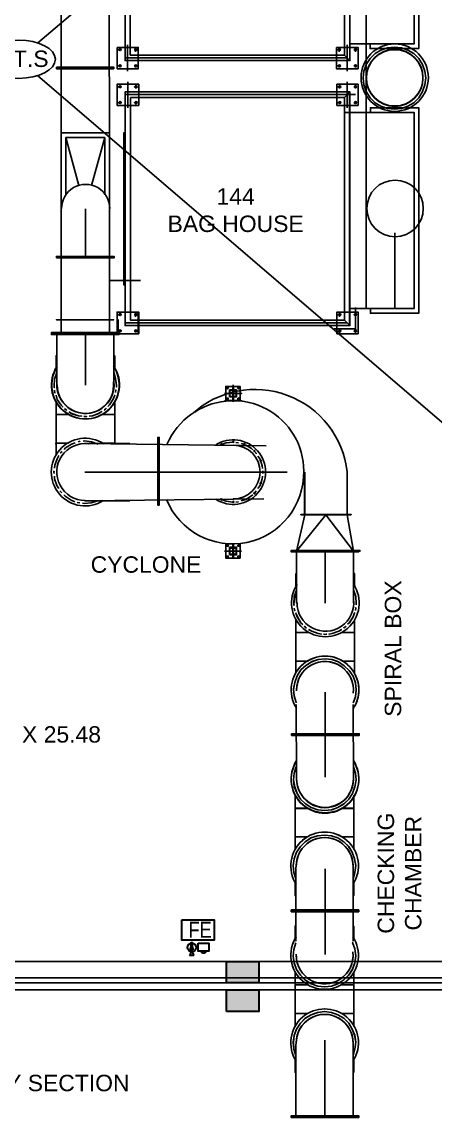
# Model space of a CAD drawing. Header units: metres. Extents: x -488 to 4759, y 38 to 2071.
# Drawn here: x 1133.59 to 1139.38, y 152.42 to 167.75 of the extents above; entities that cross this region are included whole.
import ezdxf
from ezdxf.lldxf.tags import DXFTag

# ---------------------------------------------------------------- set-up
doc = ezdxf.new("R2010")
doc.units = ezdxf.units.M
doc.header["$MEASUREMENT"] = 0
doc.layers.add('BLK_1_FLR_0_BLT_UP_AREA_DEDUCT', color=1, linetype='Continuous', plot=False)
doc.layers.add('WORKSHOP_AREA', color=1, linetype='Continuous', plot=False)
doc.layers.add('BLK_1_FLR_0_CARPET_AREA', color=10, linetype='Continuous')
doc.layers.add('BLK_1_FLR_0_REGULAR_ROOM', color=117, linetype='Continuous')
doc.styles.add('ARIAL', font='arial.ttf', dxfattribs={"height": 0.8})
doc.styles.add('sa1', font='', dxfattribs={"height": 72})
doc.styles.add('SH', font='swissc.ttf', dxfattribs={"height": 10})
doc.styles.get('sa1').set_extended_font_data('Abadi MT Condensed Light')
tags = doc.linetypes.add('00$1$HIDDEN', pattern=[0.375, 0.25, -0.125]).pattern_tags.tags
tags[6:7] = [DXFTag(74, 4), DXFTag(75, 0), DXFTag(340, '0'), DXFTag(46, 1.0), DXFTag(50, 0.0), DXFTag(44, 0.0), DXFTag(45, 0.0)]
tags[4:5] = [DXFTag(74, 4), DXFTag(75, 0), DXFTag(340, '0'), DXFTag(46, 1.0), DXFTag(50, 0.0), DXFTag(44, 0.0), DXFTag(45, 0.0)]

# ---------------------------------------------------------------- blocks, each defined once
blk = doc.blocks.new('rghfhgh')
at = {"color": 0, "lineweight": 30}
for p, q in [((15101.258, 2367.846), (15101.236, 2367.801)), ((15101.258, 2367.909), (15101.258, 2367.846)), ((15101.274, 2367.909), (15101.274, 2367.846)), ((15101.274, 2367.846), (15101.296, 2367.801))]:
    blk.add_line(p, q, dxfattribs=at)
at = {"color": 0, "lineweight": 30, "ltscale": 0.1}
blk.add_line((15101.296, 2367.801), (15101.236, 2367.801), dxfattribs=at)
blk.add_lwpolyline([(15101.129, 2368.303), (15101.581, 2368.303), (15101.581, 2368.016), (15101.129, 2368.016)], close=True, dxfattribs=at)
at = {"color": 0, "lineweight": 30}
for points in [[(15101.274, 2367.909), (15101.258, 2367.909), (15101.258, 2367.985), (15101.274, 2367.985)], [(15101.359, 2367.974), (15101.507, 2367.974), (15101.507, 2367.864), (15101.359, 2367.864)], [(15101.281, 2367.879), (15101.252, 2367.879), (15101.252, 2367.909), (15101.281, 2367.909)]]:
    blk.add_lwpolyline(points, close=True, dxfattribs=at)
blk.add_circle((15101.269, 2367.915), 0.0611, dxfattribs=at)
blk.add_arc((15101.434, 2367.883), 0.0446, 204.8747, 335.1253, dxfattribs=at)
at = {"color": 0, "lineweight": 30, "style": 'SH'}
blk.add_text('FE', height=0.2239, dxfattribs=at).set_placement((15101.221, 2368.05))

msp = doc.modelspace()

# ---------------------------------------------------------------- hatches: boundary and pattern name
at = {"lineweight": 30}
h = msp.add_hatch(color=256, dxfattribs=at)
h.dxf.hatch_style = 1
h.paths.add_polyline_path([(1136.45758, 154.29157), (1136.90758, 154.29157), (1136.90758, 154.59157), (1136.45758, 154.59157)])
h = msp.add_hatch(color=256, dxfattribs=at)
h.dxf.hatch_style = 1
h.paths.add_polyline_path([(1136.45758, 153.89157), (1136.90758, 153.89157), (1136.90758, 154.19157), (1136.45758, 154.19157)])

# ---------------------------------------------------------------- linework, layer by layer
at = {"linetype": '00$1$HIDDEN', "lineweight": -2, "ltscale": 2}
for p, q in [((1133.80771, 167.45863), (1148.60717, 180.00157)), ((1133.80557, 167.00055), (1148.37717, 154.51657))]:
    msp.add_line(p, q, dxfattribs=at)
for p, q in [((1118.89717, 154.59157), (1145.37867, 154.59157)), ((1145.37867, 154.35957), (1118.89717, 154.35957))]:
    msp.add_line(p, q)
at = {"linetype": '00$1$HIDDEN', "lineweight": -2, "ltscale": 3}
for p, q in [((1117.85909, 154.29157), (1193.21732, 154.29157)), ((1117.85909, 154.19157), (1193.21732, 154.19157))]:
    msp.add_line(p, q, dxfattribs=at)
for points in [[(1138.18867, 170.47998), (1135.03433, 170.47998), (1135.03433, 167.21134), (1138.18867, 167.21134), (1138.11279, 167.28723), (1135.1048, 167.28723), (1135.1048, 170.40409), (1138.11279, 170.40409)], [(1138.11279, 167.28723), (1138.11279, 170.40409), (1138.18867, 170.47998), (1138.18867, 167.21134)], [(1138.18867, 170.44746), (1138.18867, 167.24386)], [(1138.41634, 166.96741), (1138.41092, 170.19811)], [(1134.13609, 168.84295), (1134.13609, 165.01598), (1134.13609, 163.38979)], [(1134.80825, 168.84295), (1134.81367, 165.13523), (1134.81367, 163.38979), (1134.13609, 163.38979), (1134.13609, 163.58493)], [(1138.47055, 167.44442), (1138.47055, 167.37938), (1139.15355, 167.37938), (1139.15355, 168.63696)], [(1138.18867, 167.44442), (1139.0885, 167.44442), (1139.0885, 168.55565)], [(1135.06685, 167.06498), (1135.06685, 167.43358)], [(1138.15073, 167.06498), (1138.15073, 167.43358)], [(1138.37298, 166.96741), (1138.38382, 167.06498), (1138.41634, 167.15713), (1138.47055, 167.23844), (1138.54102, 167.30891), (1138.62233, 167.35769), (1138.71448, 167.39022), (1138.81205, 167.40106), (1138.90962, 167.39022), (1139.00177, 167.35769), (1139.08308, 167.30891), (1139.15355, 167.23844), (1139.20775, 167.15713), (1139.24028, 167.06498), (1139.25112, 166.96741), (1139.24028, 166.86984), (1139.20775, 166.77768), (1139.15355, 166.69095), (1139.08308, 166.62049), (1139.00177, 166.5717), (1138.90962, 166.53918), (1138.81205, 166.52834), (1138.71448, 166.53918), (1138.62233, 166.5717), (1138.54102, 166.62049), (1138.47055, 166.69095), (1138.41634, 166.77768), (1138.38382, 166.86984), (1138.37298, 166.96741)], [(1138.41634, 163.73671), (1138.41634, 166.96741), (1138.41634, 167.49863)], [(1134.9205, 167.39564), (1135.21863, 167.39564), (1135.21863, 167.0975), (1134.9205, 167.0975), (1134.9205, 167.39564)], [(1134.98171, 167.36311), (1134.93834, 167.36311)], [(1138.15073, 167.24928), (1135.03433, 167.24928)], [(1135.159, 167.36311), (1135.20237, 167.36311)], [(1135.18069, 167.3848), (1135.18069, 167.33601)], [(1137.99895, 167.39564), (1138.30251, 167.39564), (1138.30251, 167.0975), (1137.99895, 167.0975), (1137.99895, 167.39564)], [(1138.05858, 167.36311), (1138.01521, 167.36311)], [(1138.0369, 167.3848), (1138.0369, 167.33601)], [(1138.24288, 167.36311), (1138.28625, 167.36311)], [(1138.26456, 167.3848), (1138.26456, 167.33601)], [(1134.8733, 167.10834), (1134.07104, 167.10834)], [(1134.98171, 167.13545), (1134.93834, 167.13545)], [(1135.159, 167.13545), (1135.20237, 167.13545)], [(1135.18069, 167.11376), (1135.18069, 167.15713)], [(1138.05858, 167.13545), (1138.01521, 167.13545)], [(1138.0369, 167.11376), (1138.0369, 167.15713)], [(1138.24288, 167.13545), (1138.28625, 167.13545)], [(1138.26456, 167.11376), (1138.26456, 167.15713)], [(1134.9205, 166.58254), (1135.22405, 166.58254), (1135.22405, 166.88068), (1134.9205, 166.88068), (1134.9205, 166.58254)], [(1134.9205, 166.88068), (1135.22405, 166.88068), (1135.22405, 166.58254), (1134.9205, 166.58254), (1134.9205, 166.88068)], [(1135.07227, 166.9132), (1135.07227, 166.55002)], [(1138.00437, 166.58254), (1138.30251, 166.58254), (1138.30251, 166.88068), (1138.00437, 166.88068), (1138.00437, 166.58254)], [(1138.064, 166.84273), (1138.01521, 166.84273)], [(1138.04232, 166.86984), (1138.04232, 166.82105)], [(1138.15073, 166.9132), (1138.15073, 166.55002)], [(1138.24288, 166.84273), (1138.28625, 166.84273)], [(1138.26456, 166.86984), (1138.26456, 166.82105)], [(1138.11279, 166.69638), (1138.18867, 166.77226), (1135.03433, 166.77226), (1135.03433, 163.4982), (1138.18867, 163.4982), (1138.18867, 166.77226)], [(1138.26456, 166.73432), (1135.03433, 166.73432)], [(1138.04232, 166.5988), (1138.04232, 166.64217)], [(1138.18325, 166.76142), (1138.18325, 163.50904)], [(1138.18867, 166.73974), (1138.18867, 163.53072)], [(1138.26456, 166.5988), (1138.26456, 166.64217)], [(1138.064, 166.62049), (1138.01521, 166.62049)], [(1138.18867, 163.73671), (1139.0885, 163.73671), (1139.0885, 165.13523), (1139.0885, 166.48497), (1138.11279, 166.48497)], [(1138.24288, 166.62049), (1138.28625, 166.62049)], [(1138.47597, 163.73671), (1138.47597, 163.67166), (1139.15355, 163.67166), (1139.15355, 165.13523), (1139.15355, 166.55002), (1138.47597, 166.55002), (1138.47597, 166.48497)], [(1134.81367, 165.13523), (1134.81367, 166.19768), (1134.13609, 166.19768), (1134.13609, 165.01598)], [(1135.01265, 164.06737), (1135.03433, 164.06737), (1135.03433, 166.19768), (1135.01265, 166.19768)], [(1135.01423, 166.19768), (1135.01423, 164.06737)], [(1135.02349, 166.19768), (1135.02349, 164.06737)], [(1134.20114, 166.13263), (1134.20114, 165.33037)], [(1134.56432, 165.46047), (1134.74862, 166.13263), (1134.20114, 166.13263), (1134.38544, 165.46047)], [(1134.74862, 166.13263), (1134.74862, 165.33037)], [(1134.47759, 164.46849), (1134.47759, 165.13523)], [(1138.81747, 163.73671), (1138.81747, 164.79915)], [(1134.87872, 164.45765), (1134.07104, 164.45765)], [(1135.25115, 164.13241), (1134.81208, 164.13241)], [(1137.96643, 163.45483), (1138.26456, 163.45483), (1138.26456, 163.75297)], [(1134.5589, 163.57951), (1134.47217, 163.57951), (1134.8733, 163.57951), (1134.07104, 163.57951), (1134.51553, 163.57951)], [(1134.93834, 163.58493), (1134.93834, 163.38979)], [(1138.11279, 163.57409), (1135.11022, 163.57409)], [(1135.159, 163.64998), (1135.20237, 163.64998)], [(1135.18069, 163.67166), (1135.18069, 163.62287)], [(1138.04232, 163.62829), (1138.04232, 163.67166), (1138.04232, 163.62287)], [(1138.26456, 163.62829), (1138.26456, 163.67166), (1138.26456, 163.62287)], [(1134.94376, 163.39521), (1134.94376, 163.41689)], [(1135.159, 163.42231), (1135.20237, 163.42231)], [(1135.18069, 163.40063), (1135.18069, 163.44399)], [(1138.04232, 163.44941), (1138.04232, 163.40063), (1138.04232, 163.44399)], [(1138.26456, 163.44941), (1138.26456, 163.40063), (1138.26456, 163.44399)], [(1134.9476, 163.37352), (1133.99899, 163.37352), (1133.99899, 163.40063), (1134.9476, 163.40063), (1134.9476, 163.37352), (1134.9476, 163.38979), (1133.99899, 163.38979)], [(1134.8733, 162.66342), (1134.8733, 163.38979), (1134.07646, 163.38979), (1134.07646, 162.66342)], [(1134.07646, 163.38979), (1134.8733, 163.38979)], [(1134.47759, 163.38979), (1134.47759, 162.66342)], [(1134.06562, 162.89651), (1134.06562, 163.07539), (1134.07646, 163.07539)], [(1134.8733, 163.07539), (1134.88956, 163.07539), (1134.88956, 162.89651)], [(1134.8733, 162.8423), (1134.9004, 162.75015), (1134.91124, 162.658), (1134.91124, 162.63632), (1134.91124, 162.658), (1134.9004, 162.75557), (1134.8733, 162.84772)], [(1136.44528, 162.44659), (1136.44528, 162.64716), (1136.64584, 162.64716), (1136.64584, 162.44659)], [(1136.44528, 162.64716), (1136.64584, 162.64716)], [(1136.54827, 162.66884), (1136.54827, 162.43033)], [(1134.06562, 162.51706), (1134.08188, 162.46286), (1134.13609, 162.38155), (1134.15777, 162.35986), (1134.13609, 162.38155), (1134.08188, 162.46286), (1134.06562, 162.52248)], [(1136.59706, 162.54959), (1136.59706, 162.59837), (1136.49949, 162.59837), (1136.49949, 162.54959), (1136.50491, 162.54417), (1136.50491, 162.51164), (1136.50491, 162.50622), (1136.51033, 162.50622), (1136.58622, 162.50622), (1136.59164, 162.50622), (1136.59164, 162.51164), (1136.59164, 162.54417), (1136.59164, 162.54959), (1136.59706, 162.54959)], [(1136.54285, 162.45201), (1136.54285, 162.64174), (1136.55369, 162.64174), (1136.55369, 162.45201), (1136.54285, 162.45201)], [(1134.23908, 162.25145), (1134.06562, 162.25145), (1134.06562, 162.42491)], [(1134.88956, 162.42491), (1134.88956, 162.25145), (1134.71068, 162.25145)], [(1136.4236, 162.44117), (1136.4236, 162.43575)], [(1136.42598, 162.44422), (1136.55103, 162.45201), (1136.67608, 162.4442)], [(1136.47238, 162.48996), (1136.47238, 162.45743)], [(1136.62416, 162.48996), (1136.62416, 162.45743)], [(1134.06562, 161.6877), (1134.06562, 162.25145)], [(1134.21198, 162.31108), (1134.20656, 162.3165), (1134.18488, 162.33818)], [(1134.2174, 162.31108), (1134.20656, 162.3165), (1134.18488, 162.33276)], [(1134.46133, 162.22435), (1134.47759, 162.22435), (1134.49385, 162.22435), (1134.47759, 162.22435), (1134.45591, 162.22435)], [(1134.73778, 162.3165), (1134.74862, 162.3165), (1134.76488, 162.33818), (1134.74862, 162.3165), (1134.73778, 162.31108)], [(1134.88956, 161.85032), (1134.88956, 162.25145)], [(1134.44348, 161.87743), (1134.46516, 161.88285), (1134.56273, 161.87201), (1134.65488, 161.83948)], [(1135.5134, 161.93163), (1135.5134, 160.98302), (1135.49171, 160.98302), (1135.49171, 161.93163), (1135.5134, 161.93163), (1135.50256, 161.93163), (1135.50256, 160.98302), (1135.50256, 161.93163), (1135.49171, 161.93163), (1135.5134, 161.93163), (1135.5134, 160.98302), (1135.49171, 160.98302), (1135.49171, 161.93163)], [(1134.23749, 161.85032), (1134.06403, 161.85032), (1134.06403, 161.83948)], [(1134.06562, 161.83948), (1134.06562, 161.85032), (1134.23908, 161.85032)], [(1134.12366, 161.70939), (1134.12908, 161.71481), (1134.15076, 161.73649)], [(1134.17787, 161.76359), (1134.19955, 161.78528), (1134.28086, 161.83948), (1134.33507, 161.85574)], [(1134.37301, 161.87201), (1134.40553, 161.87743)], [(1135.09938, 161.8449), (1134.47058, 161.8449), (1137.01164, 161.81395)], [(1136.36397, 161.82322), (1136.4507, 161.85574), (1136.54285, 161.86659), (1136.54827, 161.86659)], [(1136.39107, 161.82322), (1136.38023, 161.8449)], [(1136.54827, 161.85574), (1136.54827, 161.87743)], [(1136.58622, 161.86116), (1136.62416, 161.85574)], [(1136.66211, 161.8449), (1136.72715, 161.82322), (1136.80846, 161.77443), (1136.82473, 161.75817)], [(1136.70547, 161.82322), (1136.71089, 161.8449)], [(1136.83557, 161.73649), (1136.85183, 161.74733)], [(1136.85183, 161.73107), (1136.87351, 161.70939), (1136.87351, 161.70397)], [(1134.04235, 161.5034), (1134.04777, 161.54135), (1134.0803, 161.6335), (1134.10198, 161.67686)], [(1136.89519, 161.67144), (1136.92772, 161.62808), (1136.95482, 161.53593), (1136.96024, 161.49798)], [(1136.92772, 161.60097), (1136.94398, 161.61181)], [(1134.03693, 161.42751), (1134.03151, 161.4492), (1134.03693, 161.46546)], [(1137.30538, 161.44378), (1134.47058, 161.44378)], [(1136.95482, 161.44378), (1136.9765, 161.44378)], [(1136.96566, 161.46546), (1136.96566, 161.44378), (1136.96566, 161.42751)], [(1137.55358, 161.44378), (1137.55358, 160.8475), (1138.14985, 160.8475), (1138.14985, 161.44378), (1138.14985, 160.8475), (1137.54816, 160.8475), (1137.54816, 161.44378)], [(1134.10198, 161.21611), (1134.07487, 161.25947), (1134.04235, 161.35162), (1134.04235, 161.38957)], [(1136.96024, 161.38957), (1136.95482, 161.35162), (1136.92772, 161.25947), (1136.89519, 161.21611)], [(1136.92772, 161.28658), (1136.94398, 161.28116)], [(1134.14534, 161.15648), (1134.12366, 161.17816), (1134.11824, 161.18358)], [(1134.32965, 161.03181), (1134.27544, 161.05349), (1134.19413, 161.1077), (1134.17245, 161.12938)], [(1136.82473, 161.12938), (1136.80846, 161.11312), (1136.72715, 161.06433), (1136.66211, 161.04265)], [(1136.83557, 161.15648), (1136.85183, 161.14022)], [(1136.87351, 161.18358), (1136.85183, 161.15648)], [(1134.40011, 161.01554), (1134.36217, 161.02097)], [(1134.64946, 161.04265), (1134.55731, 161.01554), (1134.45974, 161.0047), (1134.43806, 161.01012)], [(1136.98101, 161.07331), (1134.47058, 161.04265), (1135.09938, 161.04265)], [(1136.54827, 161.02639), (1136.54285, 161.02639), (1136.4507, 161.03723), (1136.36397, 161.06975)], [(1136.39107, 161.06433), (1136.38023, 161.04807)], [(1136.54827, 161.03723), (1136.54827, 161.01554)], [(1136.62416, 161.03181), (1136.58622, 161.02639)], [(1136.70547, 161.06433), (1136.71089, 161.04807)], [(1138.19864, 160.8475), (1137.49938, 160.8475), (1137.49938, 160.85293), (1138.19864, 160.85293), (1138.19864, 160.8475)], [(1137.5048, 160.8475), (1138.20406, 160.8475), (1138.20406, 160.85293), (1137.5048, 160.85293), (1137.5048, 160.8475)], [(1136.4236, 160.44638), (1136.4236, 160.4518)], [(1136.64584, 160.44638), (1136.64584, 160.24039), (1136.44528, 160.24039), (1136.44528, 160.44638)], [(1136.45612, 160.41385), (1136.48865, 160.41385)], [(1136.47238, 160.39759), (1136.47238, 160.43012)], [(1136.55369, 160.44096), (1136.55369, 160.25123), (1136.54285, 160.25123), (1136.54285, 160.44096), (1136.55369, 160.44096)], [(1136.635, 160.41385), (1136.6079, 160.41385)], [(1136.62416, 160.39759), (1136.62416, 160.43012)], [(1136.67295, 160.44638), (1136.67295, 160.4518)], [(1138.31247, 160.32712), (1137.36386, 160.32712), (1137.36386, 160.34881), (1138.31247, 160.34881), (1138.31247, 160.32712), (1138.31247, 160.33796), (1137.36386, 160.33796)], [(1137.38012, 160.33796), (1138.32873, 160.33796), (1138.32873, 160.34881), (1137.38012, 160.34881), (1137.38012, 160.33796)], [(1136.42902, 160.33796), (1136.66753, 160.33796)], [(1136.45612, 160.26208), (1136.48865, 160.26208)], [(1136.47238, 160.27834), (1136.47238, 160.25123)], [(1136.635, 160.26208), (1136.6079, 160.26208)], [(1136.62416, 160.27834), (1136.62416, 160.25123)], [(1137.43975, 160.33796), (1138.23658, 160.33796)], [(1138.23658, 159.6116), (1138.23658, 160.33796), (1137.43975, 160.33796), (1137.43975, 159.6116)], [(1137.84088, 160.33796), (1137.84088, 159.6116)], [(1137.42891, 159.84469), (1137.42891, 160.02357), (1137.43975, 160.02357)], [(1138.23658, 160.02357), (1138.25285, 160.02357), (1138.25285, 159.84469)], [(1137.4018, 159.57907), (1137.4018, 159.60076), (1137.40723, 159.69833), (1137.43975, 159.79048), (1137.41265, 159.69833), (1137.4018, 159.60076), (1137.40723, 159.57907)], [(1138.25285, 159.75796), (1138.25285, 159.75254)], [(1137.52106, 159.31346), (1137.49938, 159.33515), (1137.44517, 159.41646), (1137.42891, 159.47066), (1137.45059, 159.41646), (1137.49938, 159.33515), (1137.52648, 159.30804)], [(1137.60237, 159.19963), (1137.42891, 159.19963), (1137.42891, 159.37309)], [(1137.57527, 159.25926), (1137.56984, 159.26468), (1137.54816, 159.28636), (1137.56984, 159.26468), (1137.58069, 159.25926)], [(1138.25285, 159.37851), (1138.25285, 159.19963), (1138.07396, 159.19963)], [(1138.12817, 159.28636), (1138.11191, 159.2701), (1138.10107, 159.26468), (1138.11191, 159.2701), (1138.13359, 159.28636)], [(1137.42891, 158.63588), (1137.42891, 159.19963)], [(1137.61321, 159.243), (1137.65115, 159.21589), (1137.74331, 159.18337), (1137.78667, 159.17795), (1137.74331, 159.18337), (1137.65115, 159.21589), (1137.60779, 159.243)], [(1137.85714, 159.17795), (1137.84088, 159.17253), (1137.81919, 159.17795)], [(1137.86256, 159.17795), (1137.84088, 159.17253), (1137.82461, 159.17795)], [(1138.06854, 159.243), (1138.0306, 159.21589), (1137.93845, 159.18337), (1137.89508, 159.17795), (1137.93845, 159.18337), (1138.0306, 159.21589), (1138.07396, 159.243)], [(1137.98723, 159.19963), (1137.98181, 159.19963)], [(1138.25285, 158.7985), (1138.25285, 159.19963)], [(1138.07396, 158.7985), (1138.25285, 158.7985), (1138.25285, 158.62504), (1138.25285, 158.7985), (1138.07938, 158.7985)], [(1137.84088, 157.17231), (1137.84088, 158.36485)], [(1137.43433, 158.19139), (1137.43975, 157.15063)], [(1138.23658, 157.13979), (1138.23116, 158.19139)], [(1138.31789, 157.75774), (1137.36928, 157.75774), (1137.36928, 157.77942), (1138.31789, 157.77942), (1138.31789, 157.75774), (1138.31789, 157.76858), (1137.36928, 157.76858), (1138.31789, 157.76858), (1138.31789, 157.77942), (1138.31789, 157.75774), (1137.36928, 157.75774), (1137.36928, 157.77942), (1138.31789, 157.77942)], [(1137.41807, 156.91754), (1137.41807, 156.33753)], [(1138.06854, 156.73866), (1138.242, 156.73866), (1138.242, 156.91212), (1138.242, 156.73324), (1138.06854, 156.73324)], [(1137.59153, 156.73324), (1137.41807, 156.73324), (1137.41807, 156.7495), (1137.41807, 156.73866), (1137.59153, 156.73866)], [(1138.242, 156.73866), (1138.242, 156.33753)], [(1137.41807, 156.15865), (1137.41807, 156.33753), (1137.59695, 156.33753)], [(1138.06854, 156.33753), (1138.242, 156.33753), (1138.242, 156.15865)], [(1137.42891, 155.9093), (1137.42891, 155.39976), (1137.42891, 154.87396)], [(1138.23116, 155.9093), (1138.23116, 155.39976), (1138.23116, 155.92556)], [(1137.84088, 154.68966), (1137.84088, 155.88762)], [(1137.42891, 155.51359), (1137.41807, 155.51359), (1137.41807, 155.69248)], [(1138.242, 155.68706), (1138.242, 155.51359), (1138.23116, 155.51359)], [(1138.31247, 155.28593), (1137.36386, 155.28593), (1137.36386, 155.31303), (1138.31247, 155.31303), (1138.31247, 155.28593), (1138.31247, 155.30219), (1137.36386, 155.30219), (1138.31247, 155.30219), (1138.31247, 155.31303), (1138.31247, 155.28593), (1137.36386, 155.28593), (1137.36386, 155.31303), (1138.31247, 155.31303)], [(1137.43975, 155.29677), (1138.23658, 155.30219), (1137.43975, 155.30219)], [(1138.23116, 154.87396), (1138.23116, 155.39976)], [(1137.41807, 154.90648), (1137.41807, 155.08536), (1137.42891, 155.08536)], [(1138.23116, 155.08536), (1138.242, 155.08536), (1138.242, 154.90648)], [(1138.242, 154.53246), (1138.242, 154.52704)], [(1137.59695, 154.26143), (1137.41807, 154.26143), (1137.41807, 154.44031)], [(1138.242, 154.44031), (1138.242, 154.26143), (1138.06854, 154.26143)], [(1137.41807, 153.69768), (1137.41807, 154.26143)], [(1138.242, 153.8603), (1138.242, 154.26143)], [(1137.41807, 153.68142), (1137.41807, 153.8603), (1137.59695, 153.8603)], [(1137.68368, 153.8603), (1137.6891, 153.8603)], [(1138.06854, 153.8603), (1138.242, 153.8603), (1138.242, 153.68142)], [(1137.41807, 153.58927), (1137.41807, 153.59469)], [(1137.83546, 152.42925), (1137.83546, 153.48628)], [(1137.41807, 153.30197), (1137.41807, 153.30739)], [(1137.42891, 153.43207), (1137.42891, 152.42925)], [(1138.23116, 153.43749), (1138.23116, 152.42925), (1138.23116, 153.44833)], [(1137.42891, 153.03636), (1137.41807, 153.03636), (1137.41807, 153.21524)], [(1138.242, 153.21524), (1138.242, 153.03636), (1138.23116, 153.03636)], [(1138.31247, 152.40215), (1137.36386, 152.40215), (1137.36386, 152.42925), (1138.31247, 152.42925), (1138.31247, 152.40215), (1138.31247, 152.41841), (1137.36386, 152.41841)]]:
    msp.add_lwpolyline(points)
for points in [[(1134.07104, 167.11919), (1134.8733, 167.11919), (1134.8733, 167.0975), (1134.07104, 167.0975)], [(1134.93834, 166.84273), (1134.98171, 166.84273)], [(1135.20779, 166.84273), (1135.16442, 166.84273)], [(1135.18611, 166.82105), (1135.18611, 166.86984)], [(1135.11022, 166.69638), (1135.11022, 163.57409), (1138.11279, 163.57409), (1138.18867, 163.4982), (1138.11279, 163.57409), (1138.11279, 166.69638)], [(1135.18611, 166.64217), (1135.18611, 166.5988)], [(1134.93834, 166.62049), (1134.98171, 166.62049)], [(1135.20779, 166.62049), (1135.16442, 166.62049)], [(1134.07104, 164.44681), (1134.07104, 164.46849), (1134.87872, 164.46849), (1134.87872, 164.44681)], [(1134.92049, 163.68792), (1134.92049, 163.38436), (1135.22405, 163.38436), (1135.22405, 163.68792), (1134.92049, 163.68792), (1134.92049, 163.38436), (1135.22405, 163.38436), (1135.22405, 163.68792), (1134.92049, 163.68792), (1135.21863, 163.68792), (1135.21863, 163.38436), (1134.92049, 163.38436)], [(1134.93834, 163.64998), (1134.98171, 163.64998)], [(1138.00437, 163.68792), (1138.00437, 163.38436), (1138.30251, 163.38436), (1138.30251, 163.68792), (1138.00437, 163.68792), (1138.30251, 163.68792), (1138.30251, 163.38436), (1138.00437, 163.38436)], [(1138.01521, 163.64998), (1138.064, 163.64998)], [(1138.28625, 163.64998), (1138.24288, 163.64998)], [(1134.93834, 163.42231), (1134.98171, 163.42231)], [(1135.03433, 163.53614), (1138.15073, 163.53614)], [(1138.01521, 163.42231), (1138.064, 163.42231)], [(1138.28625, 163.42231), (1138.24288, 163.42231)], [(1134.07646, 162.8423), (1134.04394, 162.75015), (1134.03852, 162.65258), (1134.03852, 162.6309), (1134.03852, 162.65258), (1134.04394, 162.75015)], [(1134.04394, 162.59295), (1134.04936, 162.55501)], [(1134.79199, 162.36528), (1134.81367, 162.38697), (1134.86788, 162.46828), (1134.88956, 162.52248), (1134.86788, 162.46828), (1134.81367, 162.38697)], [(1134.9004, 162.56043), (1134.90582, 162.59837)], [(1136.42902, 162.54959), (1136.66753, 162.54959)], [(1136.48865, 162.62547), (1136.45612, 162.62547)], [(1136.47238, 162.64174), (1136.47238, 162.60921)], [(1136.59706, 162.54959), (1136.59706, 162.5008), (1136.49949, 162.5008), (1136.49949, 162.54959), (1136.50491, 162.55501), (1136.50491, 162.58753), (1136.50491, 162.59295), (1136.51033, 162.59295), (1136.58622, 162.59295), (1136.59164, 162.59295), (1136.59164, 162.58753), (1136.59164, 162.55501), (1136.59164, 162.54959), (1136.59706, 162.54959), (1136.59706, 162.5008), (1136.49949, 162.5008), (1136.49949, 162.54959), (1136.50491, 162.55501), (1136.50491, 162.58753), (1136.50491, 162.59295), (1136.51033, 162.59295), (1136.58622, 162.59295), (1136.59164, 162.59295), (1136.59164, 162.58753), (1136.59164, 162.55501), (1136.59164, 162.54959), (1136.59706, 162.54959), (1136.59706, 162.59837), (1136.49949, 162.59837), (1136.49949, 162.54959), (1136.50491, 162.54417), (1136.50491, 162.51164), (1136.50491, 162.50622), (1136.51033, 162.50622), (1136.58622, 162.50622), (1136.59164, 162.50622), (1136.59164, 162.51164), (1136.59164, 162.54417), (1136.59164, 162.54959)], [(1136.6079, 162.62547), (1136.635, 162.62547)], [(1136.62416, 162.64174), (1136.62416, 162.60921)], [(1136.48865, 162.4737), (1136.45612, 162.4737)], [(1136.6079, 162.4737), (1136.635, 162.4737)], [(1134.2445, 162.2894), (1134.28787, 162.26229), (1134.38002, 162.23519), (1134.42338, 162.22977), (1134.38002, 162.23519), (1134.28787, 162.26771)], [(1134.5318, 162.22977), (1134.57516, 162.23519), (1134.66731, 162.26771), (1134.70526, 162.29482), (1134.66189, 162.26771), (1134.57516, 162.23519)], [(1134.70909, 161.85032), (1134.88797, 161.85032), (1134.88797, 161.8449), (1134.88797, 161.85032)], [(1135.50256, 161.05891), (1135.50256, 161.85574)], [(1138.14985, 160.8475), (1138.23658, 160.33796), (1137.85172, 160.8475), (1137.43975, 160.33796), (1137.55358, 160.8475)], [(1136.49949, 160.33796), (1136.49949, 160.39217), (1136.59706, 160.39217), (1136.59706, 160.33796), (1136.59164, 160.33796), (1136.59164, 160.33254), (1136.59164, 160.30002), (1136.59164, 160.2946), (1136.58622, 160.2946), (1136.51033, 160.2946), (1136.50491, 160.2946), (1136.50491, 160.30002), (1136.50491, 160.33254), (1136.49949, 160.33796), (1136.49949, 160.28918), (1136.59706, 160.28918), (1136.59706, 160.33796), (1136.59164, 160.34339), (1136.59164, 160.37591), (1136.59164, 160.38133), (1136.58622, 160.38133), (1136.51033, 160.38133), (1136.50491, 160.38133), (1136.50491, 160.37591), (1136.50491, 160.34339), (1136.49949, 160.34339)], [(1138.27453, 159.5845), (1138.27453, 159.60618), (1138.26911, 159.70375), (1138.23658, 159.7959), (1138.26911, 159.70375), (1138.27453, 159.60618)], [(1137.40723, 159.54113), (1137.41265, 159.50319)], [(1138.15527, 159.31346), (1138.18238, 159.33515), (1138.23116, 159.41646), (1138.25285, 159.47608), (1138.23116, 159.41646), (1138.17696, 159.33515)], [(1138.26369, 159.50861), (1138.26911, 159.54655)], [(1138.23116, 158.21307), (1138.26369, 158.2998), (1138.27453, 158.39738), (1138.26369, 158.49495), (1138.23116, 158.5871), (1138.17696, 158.66841), (1138.10649, 158.73346), (1138.02518, 158.78766), (1137.93845, 158.82019), (1137.84088, 158.83103), (1137.74331, 158.82019), (1137.65115, 158.79308), (1137.56984, 158.73888), (1137.49938, 158.67383), (1137.44517, 158.59252), (1137.41265, 158.50037), (1137.39638, 158.40822), (1137.40723, 158.31065), (1137.43433, 158.21849), (1137.40723, 158.31065), (1137.39638, 158.4028), (1137.41265, 158.50037), (1137.44517, 158.59252), (1137.49938, 158.67383), (1137.56984, 158.73888), (1137.65115, 158.78766), (1137.74331, 158.82019), (1137.84088, 158.83103), (1137.93303, 158.82019), (1138.02518, 158.78766), (1138.10649, 158.73346), (1138.17696, 158.66841), (1138.23116, 158.5871), (1138.26369, 158.49495), (1138.27453, 158.39738), (1138.26369, 158.2998)], [(1137.42891, 158.78766), (1137.42891, 158.7985), (1137.60237, 158.7985), (1137.42891, 158.7985)], [(1137.44517, 157.76858), (1138.242, 157.76858)], [(1137.43433, 157.31867), (1137.40723, 157.22652), (1137.39638, 157.13437), (1137.41265, 157.03679), (1137.44517, 156.94464), (1137.49396, 156.86333), (1137.56442, 156.79829), (1137.64573, 156.7495), (1137.73788, 156.71698), (1137.83546, 156.70614), (1137.93303, 156.71698), (1138.01976, 156.7495), (1138.10649, 156.79829), (1138.17154, 156.86333), (1138.22574, 156.94464), (1138.25827, 157.03679), (1138.27453, 157.13437), (1138.26369, 157.22652), (1138.23658, 157.31867), (1138.26369, 157.22652), (1138.27453, 157.13437), (1138.25827, 157.03679), (1138.22574, 156.94464), (1138.17154, 156.86333), (1138.10107, 156.79829), (1138.01976, 156.7495), (1137.92761, 156.71698), (1137.83546, 156.70614), (1137.73788, 156.71698), (1137.64573, 156.7495), (1137.56442, 156.79829), (1137.49396, 156.86333), (1137.44517, 156.94464), (1137.40723, 157.03679), (1137.39638, 157.13437), (1137.40723, 157.22652)], [(1138.23116, 155.74668), (1138.25827, 155.83883), (1138.26911, 155.9364), (1138.25285, 156.02856), (1138.22032, 156.12071), (1138.17154, 156.20202), (1138.10107, 156.26706), (1138.01976, 156.32127), (1137.92761, 156.34837), (1137.83004, 156.35921), (1137.73246, 156.34837), (1137.64573, 156.32127), (1137.559, 156.26706), (1137.49396, 156.20202), (1137.43975, 156.12071), (1137.40723, 156.02856), (1137.39096, 155.9364), (1137.4018, 155.83883), (1137.42891, 155.74668), (1137.4018, 155.83883), (1137.39096, 155.9364), (1137.40723, 156.02856), (1137.43975, 156.12071), (1137.49396, 156.20202), (1137.559, 156.26706), (1137.64031, 156.32127), (1137.73246, 156.34837), (1137.83004, 156.35921), (1137.92761, 156.34837), (1138.01976, 156.32127), (1138.10107, 156.26706), (1138.16612, 156.20202), (1138.22032, 156.12071), (1138.25285, 156.02856), (1138.26911, 155.9364), (1138.25827, 155.83883)], [(1137.42891, 154.85228), (1137.4018, 154.76013), (1137.39096, 154.66255), (1137.40723, 154.56498), (1137.43975, 154.47825), (1137.49396, 154.39694), (1137.56442, 154.32647), (1137.64573, 154.27769), (1137.73788, 154.24516), (1137.83546, 154.23432), (1137.92761, 154.24516), (1138.01976, 154.27769), (1138.10107, 154.3319), (1138.17154, 154.40236), (1138.22574, 154.48367), (1138.25827, 154.5704), (1138.26911, 154.66797), (1138.25827, 154.76555), (1138.22574, 154.8577), (1138.25827, 154.76555), (1138.26911, 154.66797), (1138.25827, 154.5704), (1138.22574, 154.47825), (1138.17154, 154.39694), (1138.10107, 154.3319), (1138.01976, 154.27769), (1137.92761, 154.24516), (1137.83004, 154.23432), (1137.73788, 154.24516), (1137.64573, 154.27769), (1137.559, 154.32647), (1137.49396, 154.39694), (1137.43975, 154.47825), (1137.40723, 154.5704), (1137.39096, 154.66255), (1137.4018, 154.76013)], [(1138.23116, 153.26945), (1138.25827, 153.3616), (1138.26911, 153.45917), (1138.25827, 153.55674), (1138.22032, 153.64347), (1138.17154, 153.72478), (1138.10107, 153.79525), (1138.01976, 153.84404), (1137.92761, 153.87656), (1137.83004, 153.8874), (1137.73788, 153.87656), (1137.64573, 153.84404), (1137.56442, 153.79525), (1137.49396, 153.72478), (1137.43975, 153.64347), (1137.40723, 153.55674), (1137.39638, 153.45917), (1137.4018, 153.3616), (1137.42891, 153.26945), (1137.4018, 153.3616), (1137.39096, 153.45917), (1137.40723, 153.55132), (1137.43975, 153.64347), (1137.49396, 153.72478), (1137.559, 153.79525), (1137.64573, 153.84404), (1137.73246, 153.87656), (1137.83004, 153.8874), (1137.92761, 153.87656), (1138.01976, 153.84404), (1138.10107, 153.79525), (1138.17154, 153.72478), (1138.22032, 153.64347), (1138.25285, 153.55674), (1138.26911, 153.45917), (1138.25827, 153.3616)]]:
    msp.add_lwpolyline(points, close=True)
at = {"lineweight": 30}
for points in [[(1136.45758, 154.29157), (1136.45758, 154.59157), (1136.90758, 154.59157), (1136.90758, 154.29157)], [(1136.45758, 153.89157), (1136.45758, 154.19157), (1136.90758, 154.19157), (1136.90758, 153.89157)]]:
    msp.add_lwpolyline(points, close=True, dxfattribs=at)
for centre, radius in [((1138.81552, 166.97233), 0.47209), ((1134.96274, 167.36582), 0.01355), ((1135.1834, 167.36582), 0.01355), ((1138.03961, 167.36582), 0.01355), ((1138.26727, 167.36582), 0.01355), ((1138.8154, 166.97198), 0.39656), ((1138.8154, 166.96656), 0.39656), ((1134.96274, 167.13816), 0.01355), ((1135.1834, 167.13816), 0.01355), ((1138.03961, 167.13816), 0.01355), ((1138.26727, 167.13816), 0.01355), ((1134.96274, 166.84544), 0.01355), ((1135.18882, 166.84544), 0.01355), ((1135.18882, 166.84544), 0.01355), ((1138.04503, 166.84544), 0.01355), ((1138.26727, 166.84544), 0.01355), ((1134.96274, 166.6232), 0.01355), ((1135.18882, 166.6232), 0.01355), ((1135.18882, 166.6232), 0.01355), ((1138.04503, 166.6232), 0.01355), ((1138.26727, 166.6232), 0.01355), ((1138.82082, 165.1398), 0.39656), ((1134.96274, 163.65269), 0.01355), ((1135.1834, 163.65269), 0.01355), ((1138.04503, 163.65269), 0.01355), ((1138.04503, 163.65269), 0.01355), ((1138.26727, 163.65269), 0.01355), ((1138.26727, 163.65269), 0.01355), ((1134.96274, 163.42502), 0.01355), ((1135.1834, 163.42502), 0.01355), ((1138.04503, 163.42502), 0.01355), ((1138.04503, 163.42502), 0.01355), ((1138.26727, 163.42502), 0.01355), ((1138.26727, 163.42502), 0.01355), ((1136.47509, 162.62819), 0.00813), ((1136.47509, 162.62819), 0.00813), ((1136.62687, 162.62819), 0.00813), ((1136.62687, 162.62819), 0.00813), ((1136.47509, 162.47641), 0.00813), ((1136.47509, 162.47641), 0.00813), ((1136.62687, 162.47641), 0.00813), ((1136.62687, 162.47641), 0.00813), ((1136.38836, 161.83677), 0.00813), ((1136.55098, 161.8693), 0.00813), ((1136.70818, 161.83677), 0.00813), ((1136.84912, 161.74462), 0.00813), ((1136.93585, 161.6091), 0.00813), ((1136.96837, 161.44649), 0.00813), ((1136.93585, 161.28929), 0.00813), ((1136.84912, 161.14835), 0.00813), ((1136.38836, 161.06162), 0.00813), ((1136.55098, 161.0291), 0.00813), ((1136.70818, 161.06162), 0.00813), ((1136.47509, 160.41656), 0.00813), ((1136.62687, 160.41656), 0.00813), ((1136.47509, 160.26479), 0.00813), ((1136.62687, 160.26479), 0.00813)]:
    msp.add_circle(centre, radius)
for centre, radius, start, end in [((1134.48035, 165.13816), 0.33884, 359.963243, 180.031377), ((1134.47483, 162.6659), 0.47447, 147.041605, 33.231955), ((1134.48025, 162.66589), 0.47448, 147.222246, 33.413766), ((1134.47489, 162.66613), 0.39841, 177.314419, 6.60237), ((1134.48031, 162.66613), 0.39841, 179.576645, 7.048246), ((1136.85462, 161.30027), 1.30361, 6.497949, 132.523877), ((1136.55105, 161.45741), 0.98923, 0.214848, 123.0581), ((1136.54014, 161.44107), 1.00011, 124.848362, 156.972685), ((1134.47306, 161.44654), 0.47447, 56.700918, 302.523563), ((1136.5512, 161.44644), 0.45278, 237.031383, 122.95667), ((1134.47329, 161.44648), 0.39841, 83.133365, 270.000443), ((1136.55121, 161.44643), 0.37678, 269.96472, 89.420268), ((1136.54015, 161.44072), 1.00011, 202.250573, 1.129759), ((1137.84354, 159.61408), 0.47447, 147.041727, 33.231866), ((1137.84359, 159.61431), 0.39841, 179.57691, 7.047986), ((1137.83822, 158.3949), 0.47447, 326.700828, 212.523634), ((1137.83822, 158.39481), 0.4744, 326.759503, 195.670498), ((1137.83816, 158.39467), 0.39841, 353.396362, 181.813662), ((1137.83816, 158.39466), 0.39841, 353.133848, 179.99465), ((1137.83812, 157.14769), 0.47447, 147.251064, 32.770029), ((1137.83812, 157.14227), 0.47447, 147.306098, 32.819505), ((1137.83817, 157.14792), 0.39841, 179.82989, 1.96672), ((1137.83817, 157.14249), 0.39841, 178.016595, 0.126696), ((1137.83279, 155.9285), 0.47447, 327.289781, 212.643589), ((1137.83279, 155.9285), 0.47447, 327.234618, 212.59431), ((1137.83274, 155.92827), 0.39841, 358.099774, 179.994464), ((1137.83274, 155.92827), 0.39841, 0.000155, 181.889676), ((1137.8327, 154.67587), 0.47448, 147.222608, 33.41379), ((1137.8327, 154.67587), 0.47447, 147.041727, 33.231866), ((1137.83275, 154.6761), 0.39841, 179.57691, 7.047986), ((1137.83275, 154.67611), 0.39841, 177.314051, 6.602746), ((1137.83279, 153.45127), 0.47447, 327.289781, 212.643589), ((1137.83279, 153.45127), 0.47447, 327.234618, 212.59431), ((1137.83274, 153.45104), 0.39841, 358.099774, 179.994464), ((1137.83274, 153.45104), 0.39841, 0.000155, 181.889676)]:
    msp.add_arc(centre, radius, start, end)
at = {"lineweight": -2}
msp.add_ellipse((1133.54023, 167.22992), major_axis=(0.51527, 0), ratio=0.51931525, dxfattribs=at)
at = {"layer": 'BLK_1_FLR_0_BLT_UP_AREA_DEDUCT', "color": 45, "lineweight": -2}
msp.add_lwpolyline([(1148.37815, 180.07157), (1118.89717, 180.07157), (1118.89717, 154.59156), (1148.37815, 154.59156)], close=True, dxfattribs=at)
at = {"layer": 'BLK_1_FLR_0_CARPET_AREA', "color": 14, "lineweight": 0}
msp.add_lwpolyline([(1153.60706, 180.07157), (1153.60717, 173.84157), (1168.60566, 173.84157), (1168.60566, 154.36157), (1185.08717, 154.36157), (1185.08717, 180.07152), (1192.08717, 180.07152), (1192.08717, 129.86157), (1118.89717, 129.86157), (1118.89717, 154.35957), (1148.60717, 154.36157), (1148.60717, 180.07157), (1153.60717, 180.07157), (1153.60717, 180.07157)], close=True, dxfattribs=at)
at = {"layer": 'BLK_1_FLR_0_REGULAR_ROOM', "color": 4, "lineweight": 0}
msp.add_lwpolyline([(1153.60706, 180.07157), (1153.60717, 173.84157), (1168.60566, 173.84157), (1168.60566, 154.36157), (1185.08717, 154.36157), (1185.08717, 180.07152), (1192.08717, 180.07152), (1192.08717, 129.86157), (1118.89717, 129.86157), (1118.89717, 154.35957), (1148.60717, 154.36157), (1148.60717, 180.07157), (1153.60717, 180.07157), (1153.60717, 180.07157)], close=True, dxfattribs=at)
at = {"layer": 'WORKSHOP_AREA', "lineweight": -2}
msp.add_lwpolyline([(1148.37815, 180.07157), (1118.89717, 180.07157), (1118.89717, 154.59156), (1148.37815, 154.59156)], close=True, dxfattribs=at)

# ---------------------------------------------------------------- block references
at = {"lineweight": -2}
msp.add_blockref('rghfhgh', (-13965.29884, -2213.12725), dxfattribs=at)

# ---------------------------------------------------------------- texts
at = {"ltscale": 3.5, "char_height": 0.23, "attachment_point": 2, "style": 'sa1'}
for s, insert, width in [('{\\fArial|b0|i0|c0|p34;\\C252;O.T.S}', (1133.54093, 167.35171), 0.9797349), ('{\\fArial|b0|i0|c0|p34;\\C252;\\P29.48 X 25.48}', (1133.69517, 158.26991), 2.2250398), ('{\\fArial|b0|i0|c0|p34;ROTARY SECTION}', (1133.6676, 153.00285), 3.2873418)]:
    msp.add_mtext(s, dxfattribs=dict(at, insert=insert, width=width))
at = {"char_height": 0.23, "width": 67.6583004, "style": 'ARIAL'}
for s, insert, attachment_point in [('{\\C252;144\\PBAG HOUSE}', (1136.58437, 164.80673), 8), ('{\\C252;CYCLONE}', (1135.32711, 160.26632), 2)]:
    msp.add_mtext(s, dxfattribs=dict(at, insert=insert, attachment_point=attachment_point))
at = {"char_height": 0.23, "width": 67.6583004, "attachment_point": 8, "rotation": 90, "style": 'ARIAL'}
for s, insert in [('{\\C252;SPIRAL BOX}', (1138.90979, 158.97337)), ('{\\C252;CHECKING \\PCHAMBER}', (1139.19368, 155.82679))]:
    msp.add_mtext(s, dxfattribs=dict(at, insert=insert))

doc.saveas('drawing.dxf')
